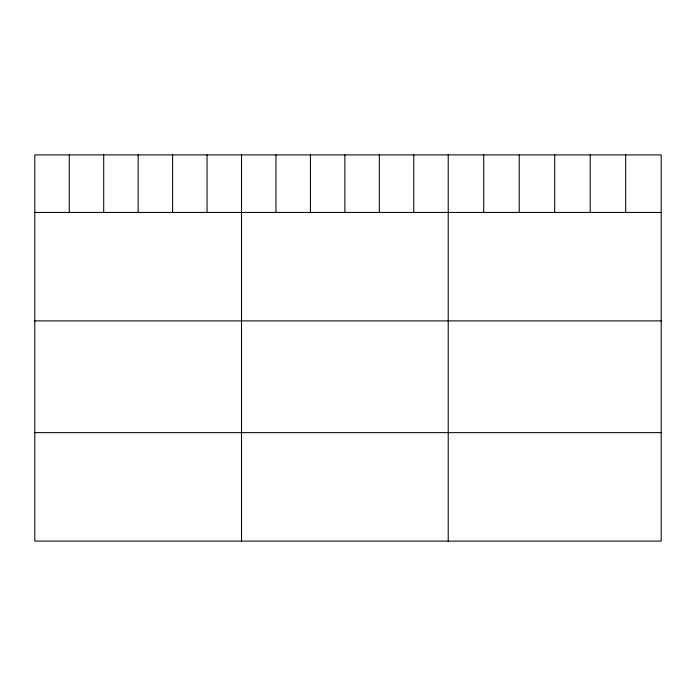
<?xml version="1.0" encoding="UTF-8"?>
<svg xmlns="http://www.w3.org/2000/svg" width="696" height="696" viewBox="0 0 696 696"><rect width="100%" height="100%" fill="white"/><g stroke="black" fill="none" stroke-linecap="round" stroke-linejoin="round"><path stroke-width="1.04" d="M661.2 212.445L661.2 541.096L34.8 541.096L34.8 154.904L661.2 154.904L661.2 212.445L34.8 212.445M34.8 320.9L661.2 320.9M34.8 432.642L661.2 432.642M625.704 154.904L625.704 212.445M590.208 154.904L590.208 212.445M554.712 154.904L554.712 212.445M519.216 154.904L519.216 212.445M483.72 154.904L483.72 212.445M448.224 154.904L448.224 541.096M413.772 154.904L413.772 212.445M379.32 154.904L379.32 212.445M344.868 154.904L344.868 212.445M310.416 154.904L310.416 212.445M275.964 154.904L275.964 212.445M241.512 154.904L241.512 541.096M207.06 154.904L207.06 212.445M172.608 154.904L172.608 212.445M138.156 154.904L138.156 212.445M103.704 154.904L103.704 212.445M69.252 154.904L69.252 212.445"/></g></svg>
